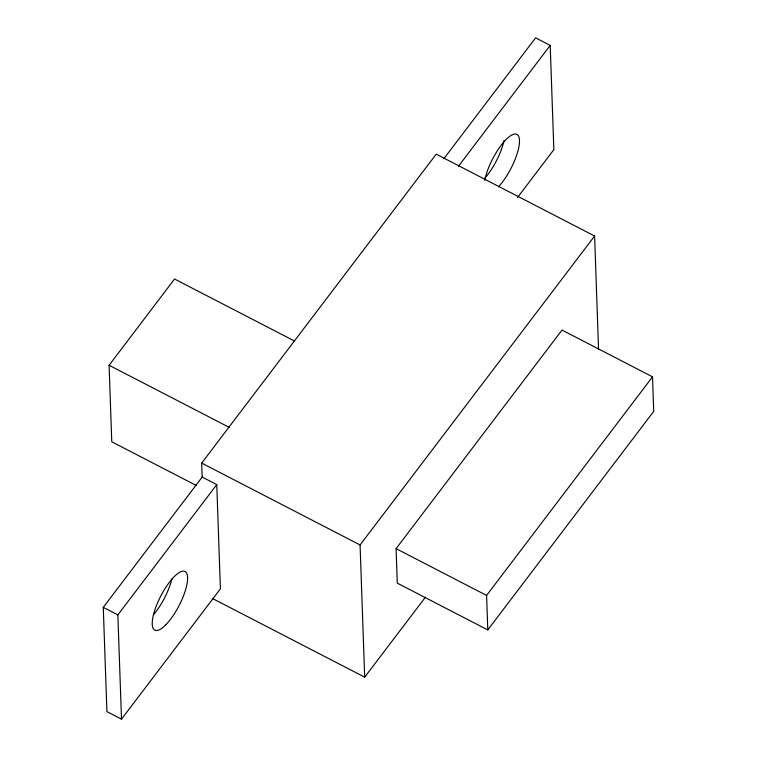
<?xml version="1.0" encoding="UTF-8"?>
<svg xmlns="http://www.w3.org/2000/svg" width="757" height="757" viewBox="0 0 757 757"><rect width="100%" height="100%" fill="white"/><g stroke="black" fill="none" stroke-linecap="round" stroke-linejoin="round"><path stroke-width="1.14" d="M196.328 485.492L111.762 441.776L109.093 365.262L174.564 279.021L294.624 341.085M202.176 477.061L216.767 484.603L220.41 588.861L121.499 719.15L106.907 711.608L103.274 607.351L202.176 477.061L201.693 463.085L436.221 154.154L594.605 236.023L598.56 349.356M443.82 158.762L535.615 37.85L550.207 45.392L553.85 149.649L517.551 197.454M121.499 719.15L117.855 614.892L216.767 484.603M458.411 166.303L550.207 45.392M212.603 598.56L364.694 677.174L360.077 544.955L594.605 236.023M396.081 548.645L562.016 330.061L652.525 376.844L653.726 411.335L487.792 629.919L397.283 583.136L396.081 548.645L486.59 595.428L487.792 629.919M364.694 677.174L425.472 597.122M486.59 595.428L652.525 376.844M109.093 365.262L229.153 427.317M201.693 463.085L360.077 544.955M103.274 607.351L117.855 614.892M504.058 140.528A33.005 10.324 -62.7 0 1 484.537 178.567M171.924 578.812A33.005 10.324 -62.7 0 1 153.321 614.977M484.717 180.403A33.005 10.324 -62.7 0 1 506.036 139.591A33.005 10.324 -62.7 0 1 519.094 145.685A33.005 10.324 -62.7 0 1 498.475 186.818M165.953 624.657A33.005 10.324 -62.7 0 0 186.847 573.569A33.005 10.324 -62.7 0 0 156.945 604.332A33.005 10.324 -62.7 0 0 165.953 624.657"/></g></svg>
